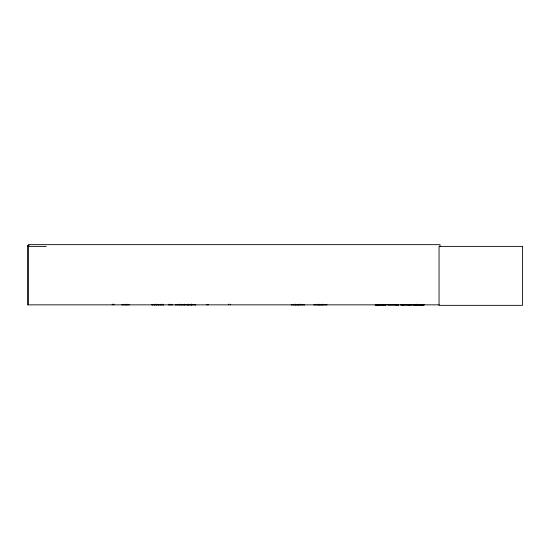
<?xml version="1.0" encoding="UTF-8"?>
<svg xmlns="http://www.w3.org/2000/svg" width="550" height="550" viewBox="0 0 550 550"><rect width="100%" height="100%" fill="white"/><g stroke="black" fill="none" stroke-linecap="round" stroke-linejoin="round"><path stroke-width="0.82" d="M293.803 304.831L293.81 304.363M302.651 304.831L302.658 304.363M183.638 304.776L183.673 304.363M191.462 304.776L191.538 304.239M313.94 304.851L326.968 304.803M121.921 304.789L128.982 304.789M175.216 304.851L195.841 304.803M291.308 304.851L304.501 304.803M160.531 304.776L160.421 304.363M163.481 304.789L163.542 304.404M160.002 304.803L163.542 304.728M375.224 304.824L386.203 304.824L375.286 304.837M375.609 304.837L385.976 304.707M375.423 304.59L376.083 304.851M377.63 304.851L378.159 304.824L377.802 304.851M383.453 304.384L383.487 304.707M383.817 304.837L383.982 304.707M385.364 304.837L385.529 304.707M387.86 304.824L398.832 304.824L388.059 304.59M389.964 304.837L390.624 304.707M396.089 304.384L395.959 304.837M398.166 304.707L398.276 304.837M400.489 304.824L411.469 304.824L400.716 304.707M400.854 304.851L401.349 304.851M402.923 304.837L402.545 304.837L403.095 304.837M403.033 304.824L403.397 304.851M408.726 304.384L408.595 304.837M410.637 304.837L411.269 304.384M411.696 304.363L411.696 304.851L424.105 304.824L413.188 304.837M415.532 304.851L416.054 304.837M421.355 304.384L421.176 304.837L422.022 304.851M423.273 304.837L423.768 304.837M423.706 304.824L423.906 304.384M321.09 304.789L321.131 304.404L321.166 304.851M181.727 304.789L181.775 304.404M297.818 304.789L297.866 304.404M152.646 304.789L152.694 304.404L152.742 304.851M158.242 304.789L158.29 304.404L158.338 304.851M385.839 304.851L386.004 304.384M388.417 304.837L388.719 304.851M396.069 304.707L396.791 304.824L396.096 304.59M398.612 304.707L388.032 304.707M398.475 304.851L398.64 304.384M411.434 304.851L411.084 304.837M413.353 304.707L424.064 304.851M413.683 304.837L413.827 304.693M415.209 304.851L415.573 304.824M163.178 304.789L163.075 304.239M29.219 245.272L27.5 245.272L27.5 304.851L439.161 304.851M27.5 246.379L46.365 246.379M400.668 304.707L411.297 304.707M159.108 304.831L152.027 304.789M168.926 304.851L168.926 304.363L168.981 304.728L172.343 304.789M208.23 304.789L207.962 304.789M172.04 304.789L171.978 304.404L171.923 304.851M409.365 304.837L408.732 304.59M377.493 304.707L377.664 304.824M195.539 304.789L195.621 304.363M195.291 304.789L195.243 304.404M304.246 304.789L304.205 304.404M319.825 304.789L319.791 304.404L319.749 304.851M187.997 304.789L188.072 304.363M440.021 246.379L440.021 244.654L28.469 244.654L28.469 304.851M420.537 304.363L420.537 304.851M416.268 304.239L416.268 304.851M415.965 304.239L415.965 304.851M326.673 304.363L326.673 304.851M322.719 304.239L322.719 304.851M322.479 304.239L322.479 304.851M318.436 304.239L318.436 304.851M318.196 304.239L318.196 304.851M314.243 304.363L314.243 304.851M304.164 304.363L304.164 304.851M300.444 304.239L300.444 304.851M300.231 304.239L300.231 304.851M298.382 304.239L298.389 304.851M298.072 304.239L298.086 304.851M297.907 304.363L297.907 304.851M295.584 304.239L295.584 304.851M295.364 304.239L295.364 304.851M291.651 304.363L291.651 304.851M230.196 304.116L230.196 304.851M228.47 304.116L228.47 304.851M206.827 304.239L206.827 304.851M195.195 304.363L195.195 304.851M191.73 304.239L191.73 304.851M191.379 304.239L191.379 304.851M191.111 304.239L191.111 304.851M189.592 304.363L189.592 304.851M188.183 304.239L188.183 304.851M187.907 304.239L187.907 304.851M187.791 304.363L187.791 304.851M184.353 304.239L184.353 304.851M184.14 304.239L184.14 304.851M181.816 304.363L181.816 304.851M179.492 304.239L179.492 304.851M179.272 304.239L179.272 304.851M175.56 304.363L175.56 304.851M169.551 304.239L169.551 304.851M169.448 304.239L169.448 304.851M163.597 304.363L163.597 304.851M162.972 304.239L162.972 304.851M161.439 304.239L161.432 304.851M160.6 304.363L160.6 304.851M158.799 304.363L158.799 304.851M156.399 304.239L156.399 304.851M156.2 304.239L156.2 304.851M154.873 304.239L154.873 304.851M154.632 304.239L154.632 304.851M151.951 304.363L151.951 304.851M129.058 304.363L129.058 304.851M126.376 304.239L126.376 304.851M126.136 304.239L126.136 304.851M122.21 304.363L122.21 304.851M113.981 304.116L113.981 304.851M112.262 304.116L112.262 304.851M522.5 246.379L439.051 246.379L439.051 305.346L522.5 305.346L522.5 246.379M207.838 304.851L207.838 304.363L207.783 304.851"/></g></svg>
